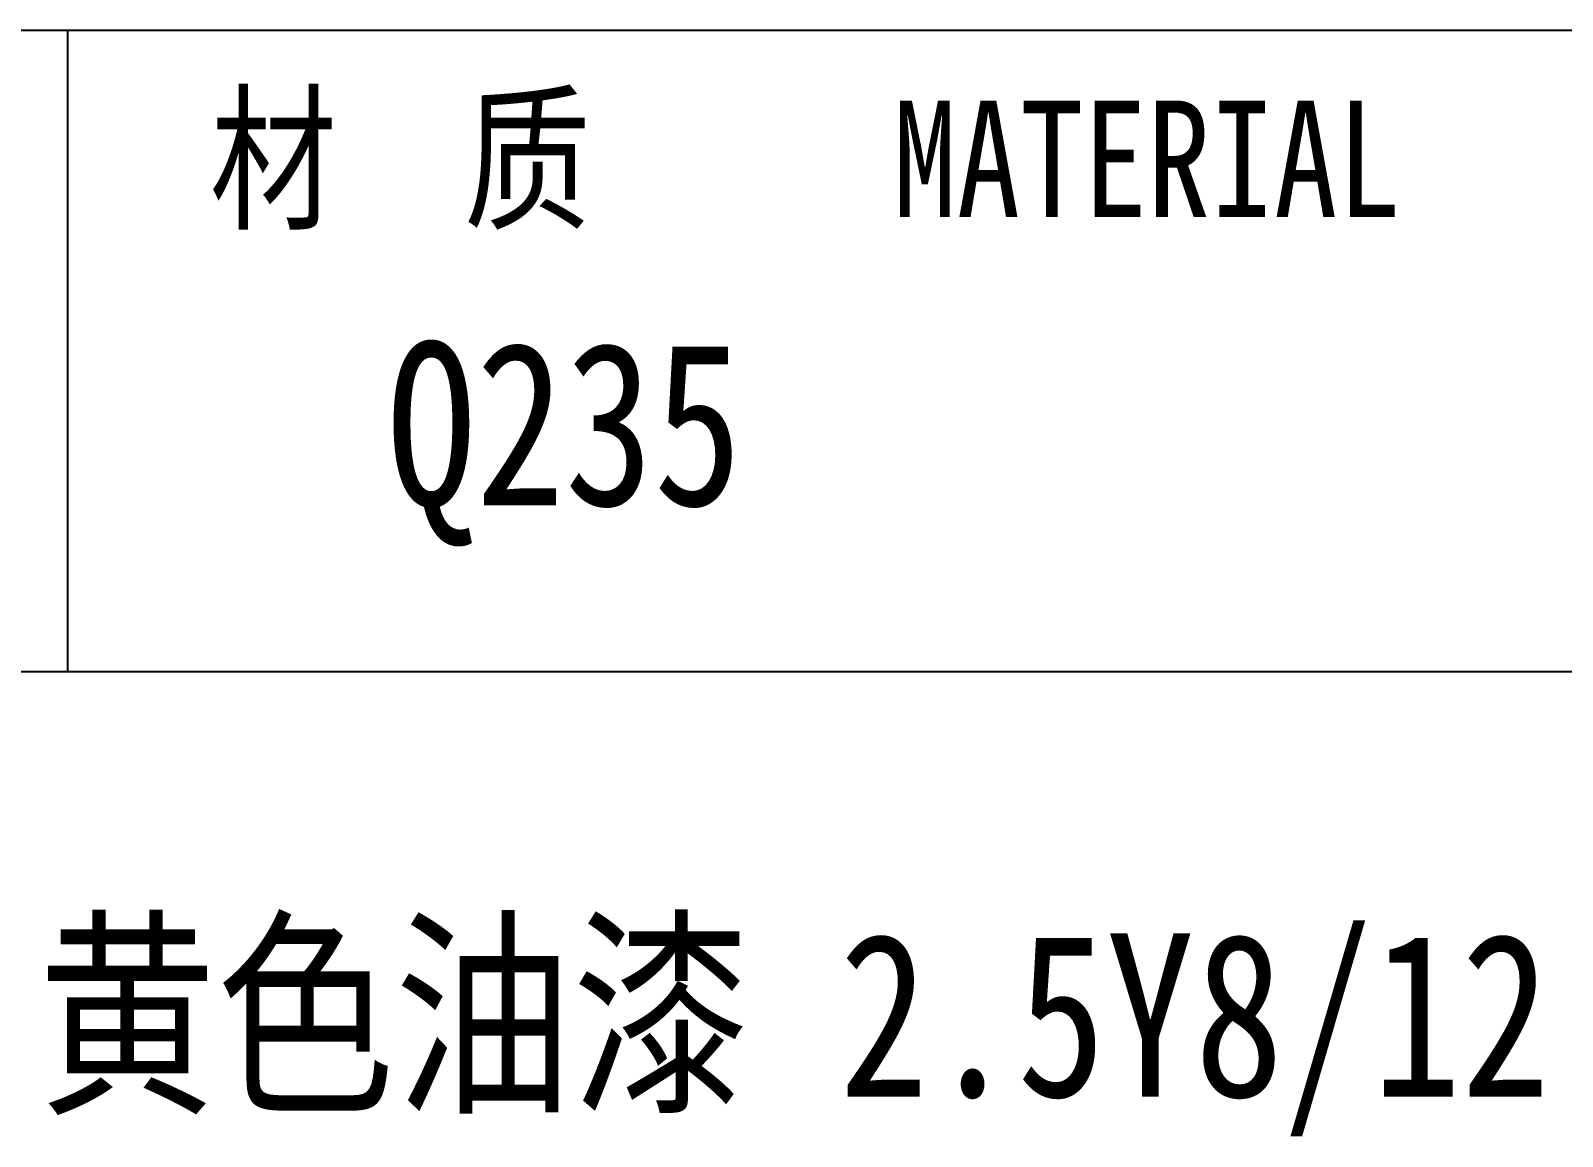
# Model space of a CAD drawing. Header units: millimetres. Extents: x -49592 to 104182, y -50696 to 41603.
# Drawn here: x -48485.78 to -48452.94, y 41020.18 to 41043.89 of the extents above; entities that cross this region are included whole.
import ezdxf
from ezdxf.enums import TextEntityAlignment as Align

# ---------------------------------------------------------------- set-up
doc = ezdxf.new("R2010")
doc.units = ezdxf.units.MM
doc.header["$LTSCALE"] = 0.5
for name, color, linetype in [('图\\M+19E79\\M+195B6\\M+18E9A', 7, 'Continuous'), ('材质', 7, 'Continuous'), ('表面处理', 7, 'Continuous')]:
    doc.layers.add(name, color=color, linetype=linetype)
doc.layers.add('图框', color=7, linetype='Continuous', lineweight=18)
doc.styles.add('国标', font='simfang.ttf', dxfattribs={"width": 0.8})

# ---------------------------------------------------------------- blocks, each defined once
blk = doc.blocks.new('GZDEH零件A3图框V01版')
at = {"layer": '图\\M+19E79\\M+195B6\\M+18E9A', "color": 7}
blk.add_line((3272.49, -1788.461), (3092.49, -1788.461), dxfattribs=at)
at = {"layer": '图\\M+19E79\\M+195B6\\M+18E9A', "color": 9}
for p, q in [((3272.49, -1788.461), (3092.49, -1788.461)), ((3124.99, -1788.461), (3124.99, -1802.211)), ((3181.99, -1802.211), (3092.49, -1802.211))]:
    blk.add_line(p, q, dxfattribs=at)
at = {"layer": '图\\M+19E79\\M+195B6\\M+18E9A', "color": 9, "style": '国标', "width": 0.8}
blk.add_text('材  质', height=2.5, dxfattribs=at).set_placement((3128.037, -1792.46))
blk.add_text('MATERIAL', height=2.5, dxfattribs=at).set_placement((3148.136, -1792.46), align=Align.CENTER)
blk = doc.blocks.new('DEH A3')
at = {"layer": '图框'}
blk.add_blockref('GZDEH零件A3图框V01版', (-2857.49, 1846.461), dxfattribs=at)

msp = doc.modelspace()

# ---------------------------------------------------------------- block references
at = {"layer": '图框'}
msp.add_blockref('DEH A3', (-48752.491, 40985.893), dxfattribs=at)

# ---------------------------------------------------------------- texts
at = {"layer": '材质', "color": 3, "style": '国标', "width": 0.8}
msp.add_text('Q235', height=3.5, dxfattribs=at).set_placement((-48474.333, 41033.713), align=Align.CENTER)
at = {"layer": '表面处理', "color": 3, "style": '国标', "width": 0.8}
msp.add_text('喷漆：黄色油漆 2.5Y8/12 ', height=3.5, dxfattribs=at).set_placement((-48474.191, 41021.036), align=Align.CENTER)

doc.saveas('drawing.dxf')
